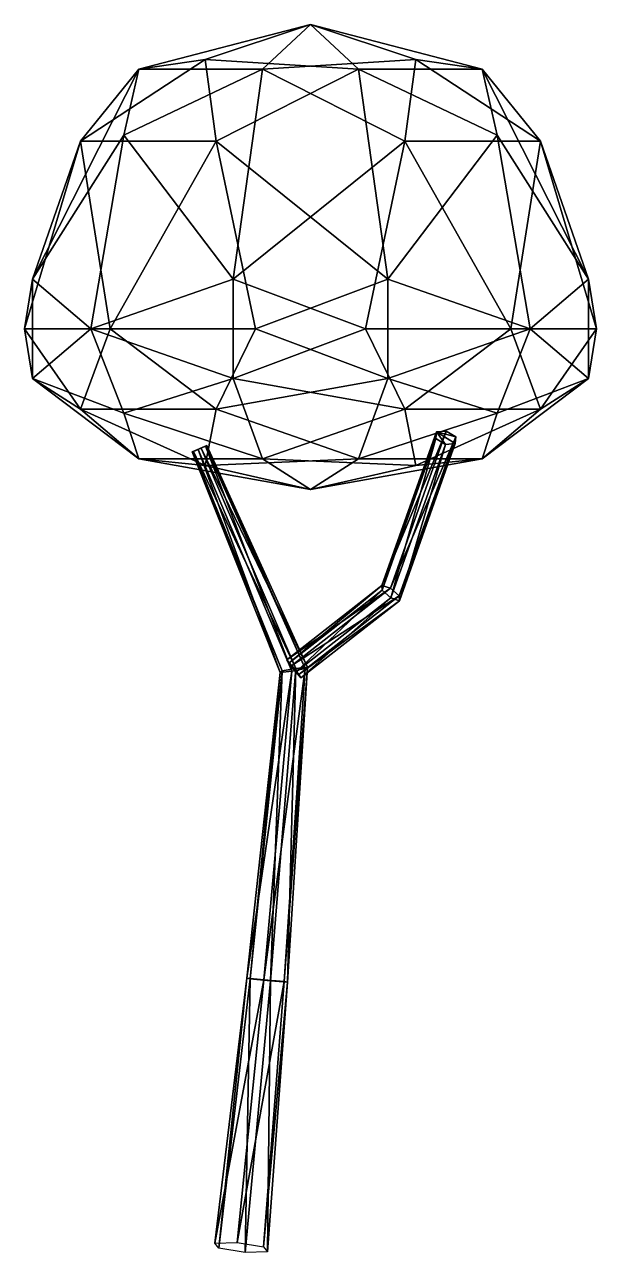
# Model space of a CAD drawing. Extents: x -159 to 263, y -4 to 901.
import ezdxf

# ---------------------------------------------------------------- set-up
doc = ezdxf.new("R2010")
doc.units = 0
doc.layers.add('bark', color=250, linetype='CONTINUOUS')
doc.layers.add('leaf', color=250, linetype='CONTINUOUS')

msp = doc.modelspace()

# ---------------------------------------------------------------- meshes
at = {"layer": 'bark'}
mesh = msp.add_polyface(dxfattribs=at)
corners = [(43.158687, 421.705254, -6.535242), (44.650866, 419.176657, 1.498404), (41.015378, 423.328006, 8.033646), (35.887712, 430.007953, 6.535242), (34.395534, 432.53655, -1.498404), (38.031021, 428.385201, -8.033646), (117.321496, 479.634178, -2.077148), (117.467392, 476.053993, 5.87557), (111.139339, 478.102167, 12.248956), (104.665391, 483.730527, 10.669624), (104.519495, 487.310711, 2.716907), (110.847547, 485.262537, -3.656479), (158.9137, 596.725285, 82.154969), (158.585754, 591.811133, 89.148067), (151.310018, 591.191373, 93.602215), (144.362228, 595.485765, 91.063264), (144.690174, 600.399917, 84.070165), (151.965909, 601.019677, 79.616018), (43.158687, 421.705254, -6.535242), (44.650866, 419.176657, 1.498404), (41.015378, 423.328006, 8.033646), (35.887712, 430.007953, 6.535242), (34.395534, 432.53655, -1.498404), (38.031021, 428.385201, -8.033646), (158.9137, 596.725285, 82.154969), (158.585754, 591.811133, 89.148067), (151.310018, 591.191373, 93.602215), (144.362228, 595.485765, 91.063264), (144.690174, 600.399917, 84.070165), (151.965909, 601.019677, 79.616018), (20.081801, -3.523387, 7.437259), (3.621338, -4.063326, 20.478363), (-15.778033, -0.95522, 13.041104), (-18.716942, 2.692826, -7.437259), (-2.25648, 3.232765, -20.478363), (17.142892, 0.124658, -13.041104), (34.833771, 195.022162, 38.267671), (22.263009, 196.061263, 48.490828), (7.262743, 197.502281, 42.546948), (4.833238, 197.904198, 26.37991), (17.404, 196.865097, 16.156753), (32.404266, 195.424079, 22.100634), (49.509279, 427.028825, 3.65855), (41.042253, 426.157101, 10.422064), (31.056174, 424.277826, 6.763513), (29.537121, 423.270274, -3.65855), (38.004147, 424.141998, -10.422064), (47.990226, 426.021273, -6.763513), (-24.511682, 590.30507, 2.088096), (-28.909238, 588.427877, 6.193634), (-34.378046, 586.093399, 4.105537), (-35.449297, 585.636112, -2.088096), (-31.05174, 587.513304, -6.193634), (-25.582933, 589.847783, -4.105537), (-24.511682, 590.30507, 2.088096), (-28.909238, 588.427878, 6.193634), (-34.378046, 586.093399, 4.105537), (-35.449297, 585.636112, -2.088096), (-31.05174, 587.513304, -6.193634), (-25.582933, 589.847783, -4.105537)]
mesh.append_faces([[corners[k] for k in face] for face in [(0, 1, 7), (1, 2, 8), (2, 3, 9), (3, 4, 10), (4, 5, 11), (5, 0, 6), (6, 7, 13), (7, 8, 14), (8, 9, 15), (9, 10, 16), (10, 11, 17), (11, 6, 12), (23, 22, 19), (23, 19, 18), (22, 21, 19), (21, 20, 19), (24, 25, 28), (24, 28, 29), (25, 26, 28), (26, 27, 28), (30, 31, 37), (31, 32, 38), (32, 33, 39), (33, 34, 40), (34, 35, 41), (35, 30, 36), (36, 37, 43), (37, 38, 44), (38, 39, 45), (39, 40, 46), (40, 41, 47), (41, 36, 42), (42, 43, 49), (43, 44, 50), (44, 45, 51), (45, 46, 52), (46, 47, 53), (47, 42, 48), (54, 57, 59), (54, 55, 57), (55, 56, 57), (57, 58, 59), (0, 7, 6), (1, 8, 7), (2, 9, 8), (3, 10, 9), (4, 11, 10), (5, 6, 11), (6, 13, 12), (7, 14, 13), (8, 15, 14), (9, 16, 15), (10, 17, 16), (11, 12, 17), (30, 37, 36), (31, 38, 37), (32, 39, 38), (33, 40, 39), (34, 41, 40), (35, 36, 41), (36, 43, 42), (37, 44, 43), (38, 45, 44), (39, 46, 45), (40, 47, 46), (41, 42, 47), (42, 49, 48), (43, 50, 49), (44, 51, 50), (45, 52, 51), (46, 53, 52), (47, 48, 53)]])
at = {"layer": 'leaf'}
mesh = msp.add_polyface(dxfattribs=at)
corners = [(-85.916231, 818.98702, 120.217116), (-85.916231, 614.140669, 120.217116), (92.481498, 676.431007, 218.429681), (262.760085, 676.431007, 69.833154), (189.600311, 818.98702, -120.217116), (189.600311, 614.140669, -120.217116), (11.202581, 676.431007, -218.429681), (-159.076006, 676.431007, -69.833154), (129.577583, 874.831463, 89.078115), (-25.893504, 874.831463, -89.078115), (-25.893504, 575.643123, -89.078115), (129.577583, 575.643123, 89.078115), (51.84204, 900.500337), (16.561566, 867.675796, 123.02065), (-74.822046, 867.675796, 18.303046), (121.42112, 814.564574, 180.748548), (-5.242966, 713.044348, 199.051593), (221.508362, 814.564574, 93.4057), (199.703831, 676.431007, 169.436643), (178.506126, 867.675796, -18.303046), (256.788836, 713.044348, -29.61495), (87.122514, 867.675796, -123.02065), (-17.737041, 814.564574, -180.748548), (108.927045, 713.044348, -199.051593), (-117.824283, 814.564574, -93.4057), (-96.019751, 676.431007, -169.436643), (-153.104757, 713.044348, 29.61495), (51.84204, 557.947743), (-74.822046, 580.576033, 18.303046), (16.561566, 580.576033, 123.02065), (121.42112, 617.189375, 180.748548), (-5.242966, 639.817665, 199.051593), (221.508362, 617.189375, 93.4057), (256.788836, 639.817665, -29.61495), (178.506126, 580.576033, -18.303046), (87.122514, 580.576033, -123.02065), (108.927045, 639.817665, -199.051593), (-17.737041, 617.189375, -180.748548), (-117.824283, 617.189375, -93.4057), (-153.104757, 639.817665, 29.61495), (-110.10252, 676.431007, 141.323696), (213.7866, 676.431007, -141.323696)]
mesh.append_faces([[corners[k] for k in face] for face in [(9, 12, 14), (12, 8, 13), (13, 14, 12), (14, 13, 0), (8, 15, 13), (15, 2, 16), (16, 13, 15), (13, 16, 0), (8, 17, 15), (17, 3, 18), (18, 15, 17), (15, 18, 2), (8, 19, 17), (19, 4, 20), (20, 17, 19), (17, 20, 3), (8, 12, 19), (12, 9, 21), (21, 19, 12), (19, 21, 4), (4, 21, 23), (21, 9, 22), (22, 23, 21), (23, 22, 6), (6, 22, 25), (22, 9, 24), (24, 25, 22), (25, 24, 7), (9, 14, 24), (14, 0, 26), (26, 24, 14), (24, 26, 7), (11, 27, 29), (27, 10, 28), (28, 29, 27), (29, 28, 1), (2, 30, 31), (30, 11, 29), (29, 31, 30), (31, 29, 1), (2, 18, 30), (18, 3, 32), (32, 30, 18), (30, 32, 11), (3, 33, 32), (33, 5, 34), (34, 32, 33), (32, 34, 11), (5, 35, 34), (35, 10, 27), (27, 34, 35), (34, 27, 11), (5, 36, 35), (36, 6, 37), (37, 35, 36), (35, 37, 10), (6, 25, 37), (25, 7, 38), (38, 37, 25), (37, 38, 10), (7, 39, 38), (39, 1, 28), (28, 38, 39), (38, 28, 10), (1, 39, 40), (39, 7, 26), (26, 40, 39), (40, 26, 0), (2, 31, 16), (31, 1, 40), (40, 16, 31), (16, 40, 0), (4, 41, 20), (41, 5, 33), (33, 20, 41), (20, 33, 3), (4, 23, 41), (23, 6, 36), (36, 41, 23), (41, 36, 5)]])

doc.saveas('drawing.dxf')
